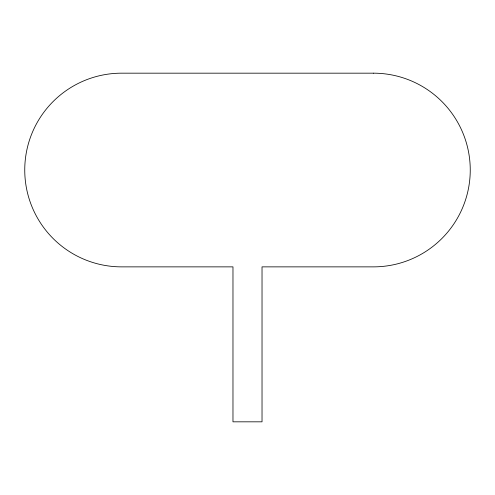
<?xml version="1.0" encoding="UTF-8"?>
<svg xmlns="http://www.w3.org/2000/svg" width="495" height="495" viewBox="0 0 495 495"><rect width="100%" height="100%" fill="white"/><g stroke="black" fill="none" stroke-linecap="round" stroke-linejoin="round"><path stroke-width="0.74" d="M373.403 73.173L121.597 73.173A96.847 96.847 0 0 0 24.75 170.02A96.847 96.847 0 0 0 121.597 266.867L232.972 266.867L232.972 421.827L262.028 421.827L262.028 266.867L373.403 266.867A96.847 96.847 0 0 0 470.25 170.02A96.847 96.847 0 0 0 373.403 73.173"/></g></svg>
